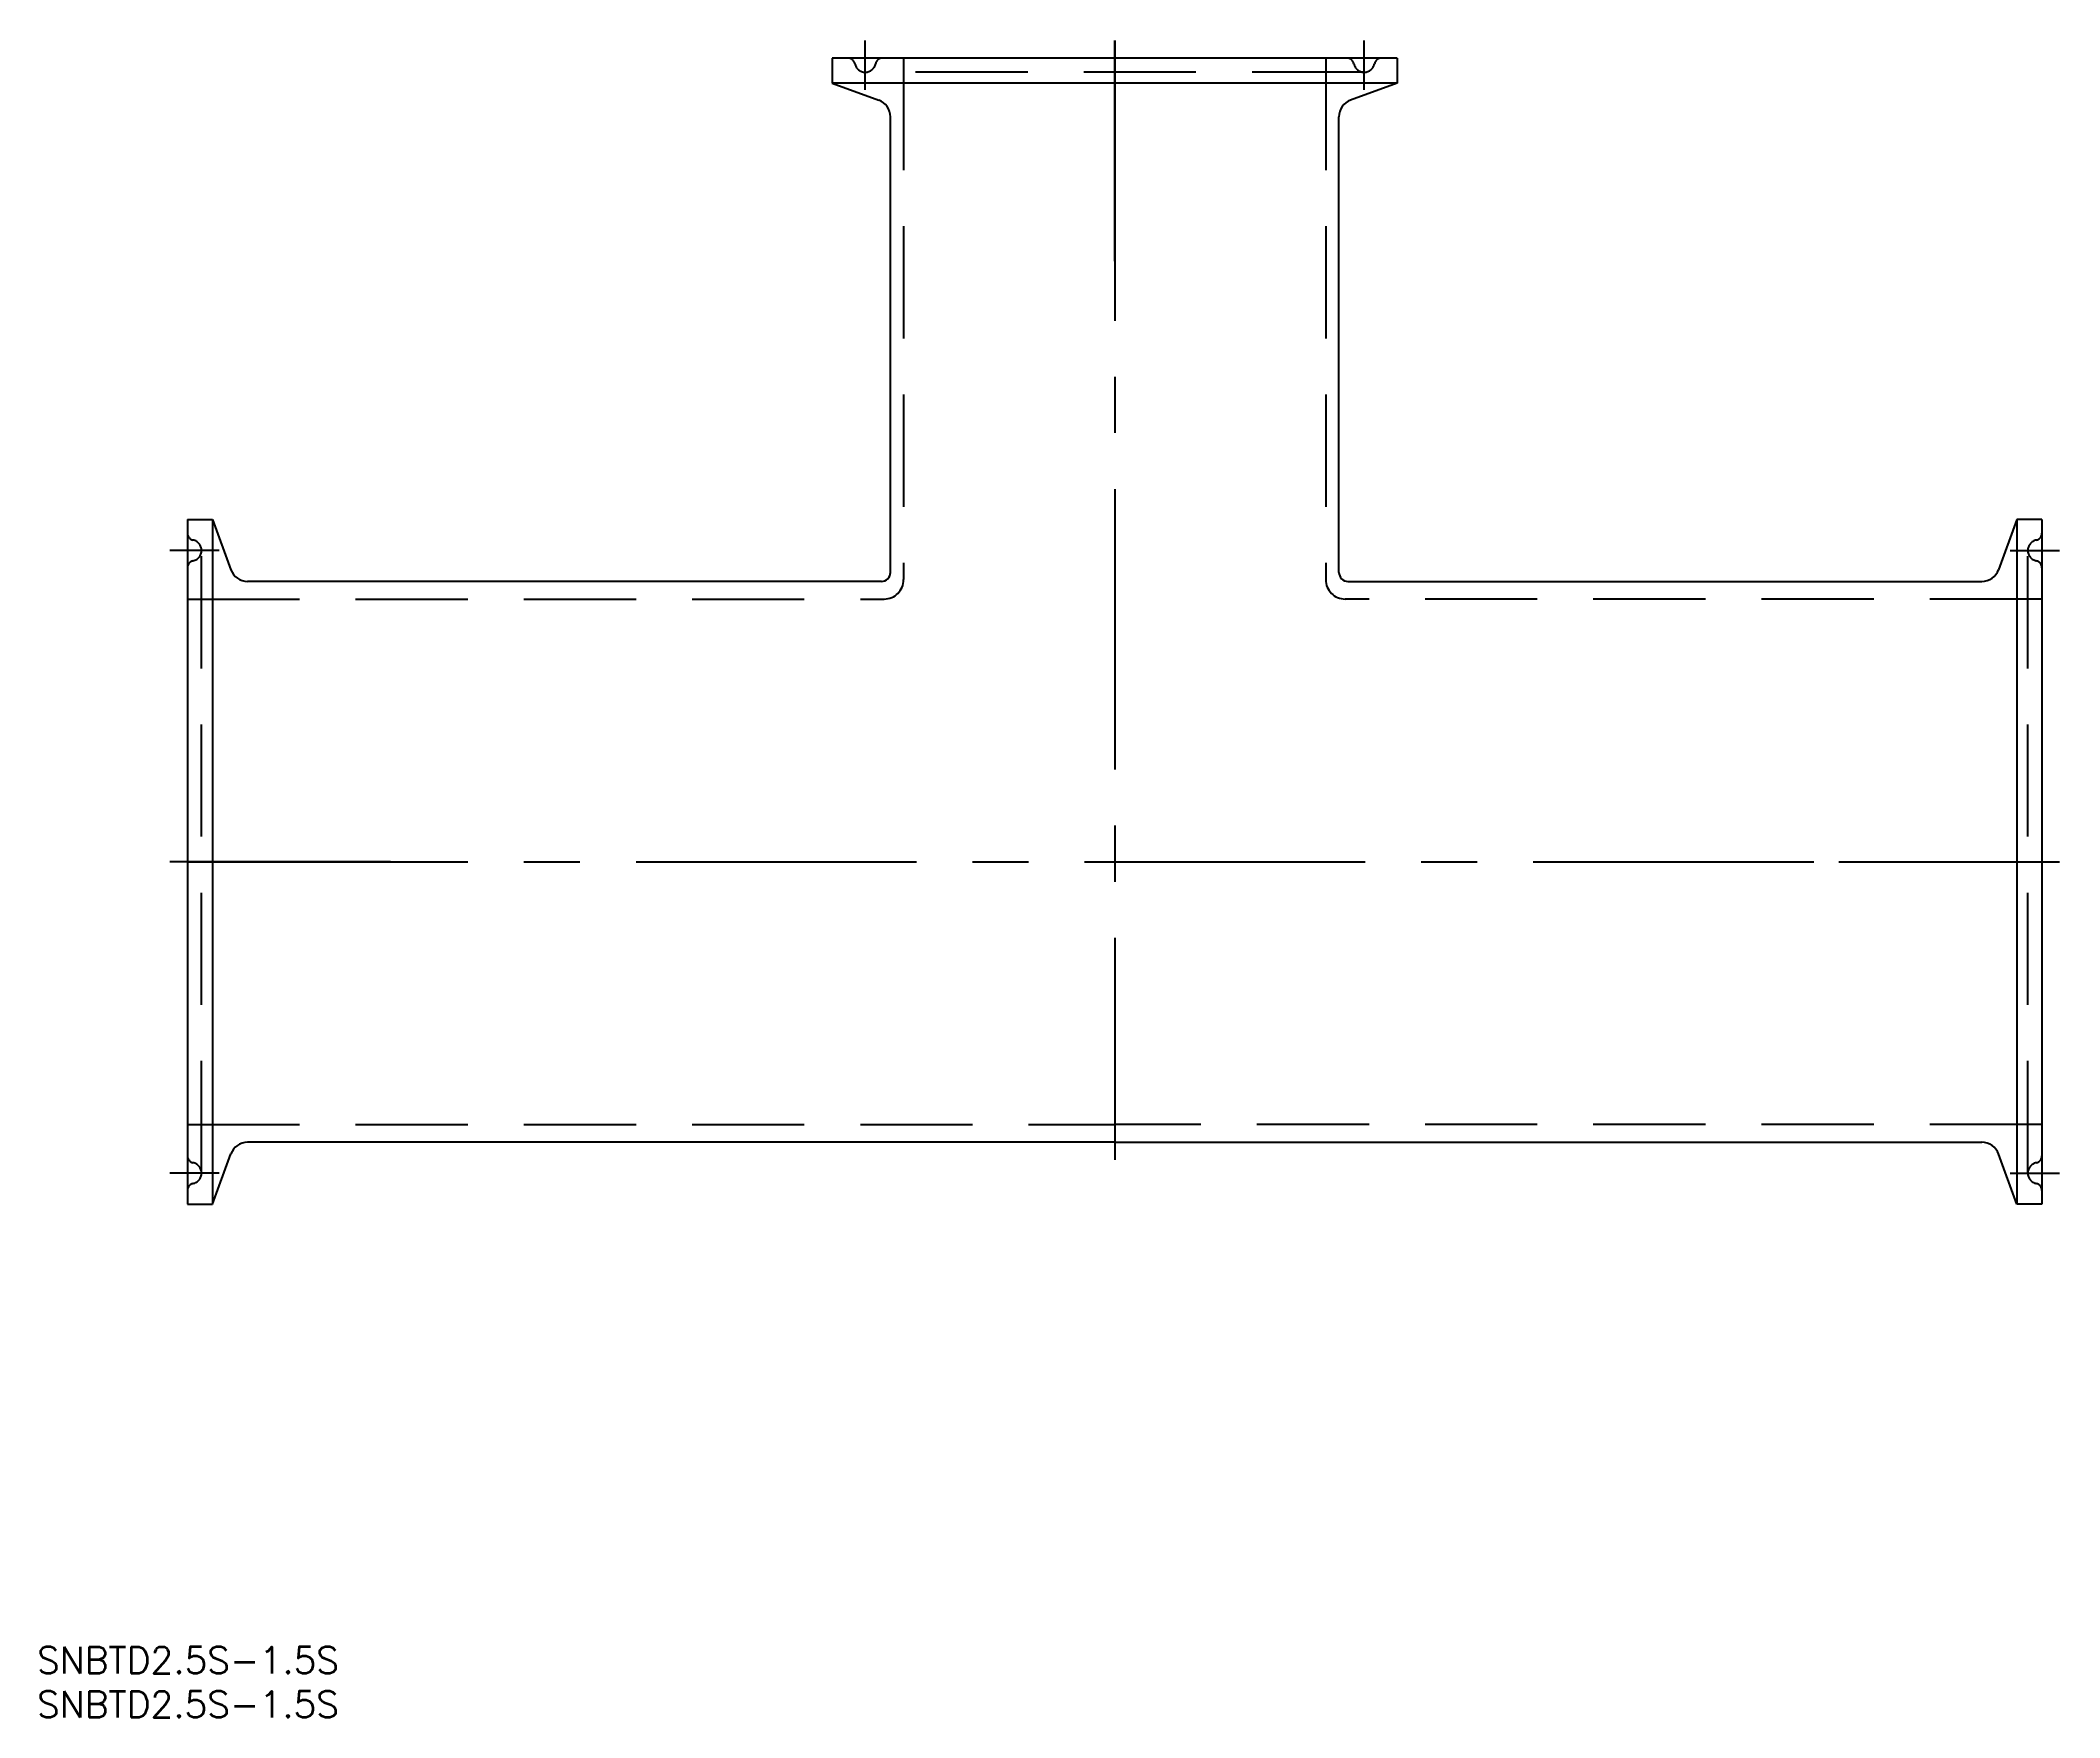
# Model space of a CAD drawing. Extents: x -122 to 107, y -97 to 93.
import ezdxf

# ---------------------------------------------------------------- set-up
doc = ezdxf.new("R2010")
doc.units = 0
doc.linetypes.add('CENTER', pattern=[50.8, 31.75, -6.35, 6.35, -6.35])
doc.linetypes.add('DASHED', pattern=[19.05, 12.7, -6.35])
doc.layers.get('0').update_dxf_attribs({"linetype": 'CONTINUOUS'})
doc.layers.add('CENTER', color=1, linetype='CENTER')
doc.styles.get("Standard").update_dxf_attribs({"font": 'txt.shx', "height": 3, "bigfont": 'bigfont.shx'})

# ---------------------------------------------------------------- blocks, each defined once
blk = doc.blocks.new('*U11')
at = {"color": 7, "linetype": 'CONTINUOUS'}
blk.add_text('SNBTD2.5S-1.5S', height=3, dxfattribs=at).set_placement((-122.04, -91.89))
blk = doc.blocks.new('*U12')
at = {"color": 7, "linetype": 'CONTINUOUS'}
blk.add_text('SNBTD2.5S-1.5S', height=3, dxfattribs=at).set_placement((-122.04, -96.89))

msp = doc.modelspace()

# ---------------------------------------------------------------- linework, layer by layer
at = {"color": 7, "linetype": 'CONTINUOUS'}
for p, q in [((32, 91), (-32, 91)), ((-32, 91), (-32, 88.15)), ((32, 91), (32, 88.15)), ((32, 88.15), (-32, 88.15)), ((-32, 88.15), (-26.72, 86.23)), ((32, 88.15), (26.72, 86.23)), ((-25.4, 32.75), (-25.4, 84.35)), ((25.4, 70), (25.4, 84.35)), ((25.4, 32.75), (25.4, 84.35)), ((-105, 38.75), (-105, -38.75)), ((-105, 38.75), (-102.15, 38.75)), ((-102.15, 38.75), (-100.08, 33.07)), ((-102.15, 38.75), (-102.15, -38.75)), ((102.15, 38.75), (100.08, 33.07)), ((102.15, 38.75), (102.15, -38.75)), ((105, 38.75), (102.15, 38.75)), ((105, 38.75), (105, -38.75)), ((-26.4, 31.75), (-98.2, 31.75)), ((26.4, 31.75), (98.2, 31.75)), ((0, -31.75), (-98.2, -31.75)), ((0, -31.75), (98.2, -31.75)), ((-102.15, -38.75), (-100.08, -33.07)), ((102.15, -38.75), (100.08, -33.07)), ((-105, -38.75), (-102.15, -38.75)), ((105, -38.75), (102.15, -38.75))]:
    msp.add_line(p, q, dxfattribs=at)
at = {"color": 3, "linetype": 'DASHED'}
for p, q in [((28.25, 89.4), (-28.25, 89.4)), ((-23.9, 91), (-23.9, 31.95)), ((23.9, 91), (23.9, 70)), ((23.9, 91), (23.9, 31.95)), ((-103.4, -35.25), (-103.4, 35.25)), ((103.4, -35.25), (103.4, 35.25)), ((-105, 29.75), (-26.1, 29.75)), ((105, 29.75), (26.1, 29.75)), ((-105, -29.75), (0, -29.75)), ((105, -29.75), (0, -29.75))]:
    msp.add_line(p, q, dxfattribs=at)
for centre, radius, start, end in [((-30.21, 90.2), 0.8, 11.537, 90), ((-28.25, 90.6), 1.2, 191.537, 348.463), ((-26.29, 90.2), 0.8, 90, 168.463), ((26.29, 90.2), 0.8, 11.537, 90), ((28.25, 90.6), 1.2, 191.537, 348.463), ((30.21, 90.2), 0.8, 90, 168.463), ((-104.2, 37.21), 0.8, 180, 258.463), ((104.2, 37.21), 0.8, 281.537, 360), ((-104.6, 35.25), 1.2, 281.537, 78.463), ((104.6, 35.25), 1.2, 101.537, 258.463), ((-104.2, 33.29), 0.8, 101.537, 180), ((104.2, 33.29), 0.8, 0, 78.463), ((-26.1, 31.95), 2.2, 270, 360), ((26.1, 31.95), 2.2, 180, 270), ((-104.2, -33.29), 0.8, 180, 258.463), ((-104.6, -35.25), 1.2, 281.537, 78.463), ((104.6, -35.25), 1.2, 101.537, 258.463), ((104.2, -33.29), 0.8, 281.537, 360), ((-104.2, -37.21), 0.8, 101.537, 180), ((104.2, -37.21), 0.8, 0, 78.463)]:
    msp.add_arc(centre, radius, start, end, dxfattribs=at)
at = {"color": 7, "linetype": 'CONTINUOUS'}
for centre, radius, start, end in [((-27.4, 84.35), 2, 0, 70), ((27.4, 84.35), 2, 110, 180), ((-98.2, 33.75), 2, 200, 270), ((-26.4, 32.75), 1, 270, 360), ((26.4, 32.75), 1, 180, 270), ((98.2, 33.75), 2, 270, 340), ((-98.2, -33.75), 2, 90, 160), ((98.2, -33.75), 2, 20, 90)]:
    msp.add_arc(centre, radius, start, end, dxfattribs=at)
at = {"layer": 'CENTER', "color": 1, "linetype": 'CENTER'}
for p, q in [((-28.25, 87.4), (-28.25, 93)), ((0, 93), (0, -33.75)), ((0, 68), (0, 93)), ((28.25, 87.4), (28.25, 93)), ((-101.4, 35.25), (-107, 35.25)), ((101.4, 35.25), (107, 35.25)), ((-82, 0), (-107, 0)), ((-105, 0), (82, 0)), ((82, 0), (107, 0)), ((-101.4, -35.25), (-107, -35.25)), ((101.4, -35.25), (107, -35.25))]:
    msp.add_line(p, q, dxfattribs=at)

# ---------------------------------------------------------------- block references
at = {"color": 7, "linetype": 'CONTINUOUS'}
for name in ['*U11', '*U12']:
    msp.add_blockref(name, (0, 0), dxfattribs=at)

doc.saveas('drawing.dxf')
